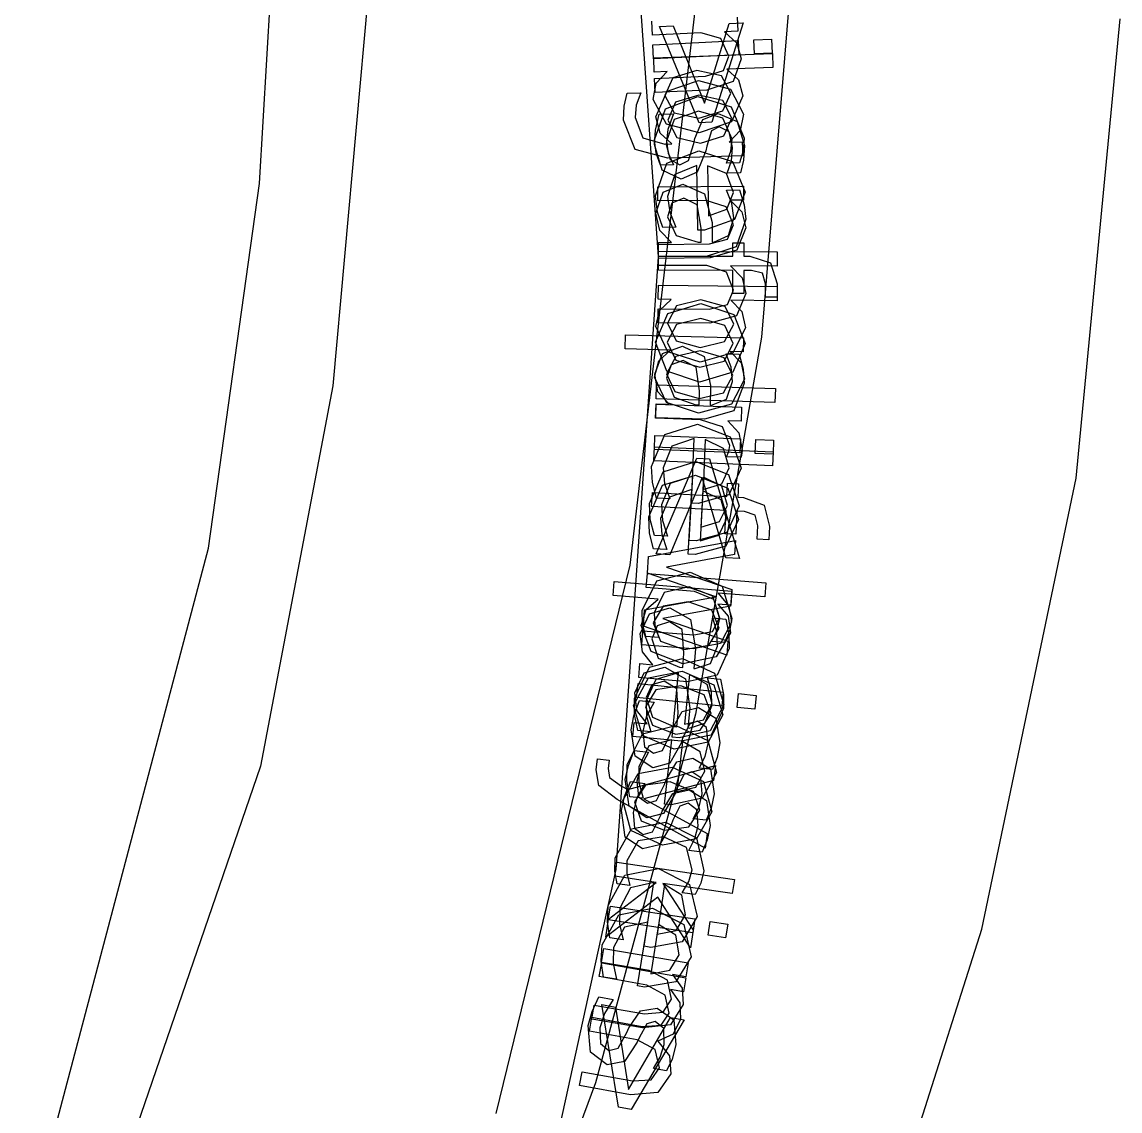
# Model space of a CAD drawing. Extents: x 0.6 to 75.4, y 0.2 to 29.1.
# Drawn here: x 39.17 to 44.77, y 8.74 to 14.28 of the extents above; entities that cross this region are included whole.
import ezdxf

# ---------------------------------------------------------------- set-up
doc = ezdxf.new("R2010")
doc.units = 0

msp = doc.modelspace()

# ---------------------------------------------------------------- linework, layer by layer
at = {"layer": '1mm wire'}
for p, q in [((42.453389, 13.841825), (42.618427, 13.904727)), ((42.618427, 13.904727), (42.787715, 13.851418)), ((42.396245, 13.683704), (42.453389, 13.841825)), ((42.620696, 13.829314), (42.497839, 13.787125)), ((42.745464, 13.794522), (42.620696, 13.829314)), ((42.787715, 13.851418), (42.853541, 13.692694)), ((42.497839, 13.787125), (42.457137, 13.677744)), ((42.79301, 13.687774), (42.745464, 13.794522)), ((42.405276, 13.615887), (42.396245, 13.683704)), ((42.457137, 13.677744), (42.467128, 13.616567)), ((42.786293, 13.626097), (42.79301, 13.687774)), ((42.853541, 13.692694), (42.848461, 13.627952)), ((42.428136, 13.554314), (42.405276, 13.615887)), ((42.467128, 13.616567), (42.494221, 13.55629)), ((42.763236, 13.564324), (42.786293, 13.626097)), ((42.848461, 13.627952), (42.83006, 13.566318)), ((42.494221, 13.55629), (42.428136, 13.554314)), ((42.8301, 13.5663), (42.763236, 13.564324)), ((42.83006, 13.566318), (42.8301, 13.5663)), ((42.440178, 13.417502), (42.540542, 13.457707)), ((42.540542, 13.457707), (42.651828, 13.409724)), ((42.763588, 13.427865), (42.829702, 13.428429)), ((42.791049, 13.360055), (42.763588, 13.427865)), ((42.829702, 13.428429), (42.852957, 13.352413)), ((42.403825, 13.310599), (42.440178, 13.417502)), ((42.545783, 13.386209), (42.485345, 13.360753)), ((42.613759, 13.353387), (42.545783, 13.386209)), ((42.651828, 13.409724), (42.690515, 13.263065)), ((42.485345, 13.360753), (42.463812, 13.292105)), ((42.6347, 13.2334), (42.613759, 13.353387)), ((42.800672, 13.287414), (42.791049, 13.360055)), ((42.852957, 13.352413), (42.861395, 13.280539)), ((42.423327, 13.221326), (42.403825, 13.310599)), ((42.463812, 13.292105), (42.50669, 13.197211)), ((42.690515, 13.263065), (42.691362, 13.162729)), ((42.774285, 13.196163), (42.800672, 13.287414)), ((42.861395, 13.280539), (42.813694, 13.138917)), ((42.48261, 13.160809), (42.423327, 13.221326)), ((42.635357, 13.162224), (42.6347, 13.2334)), ((42.4165, 13.160245), (42.48261, 13.160809)), ((42.417064, 13.08869), (42.4165, 13.160245)), ((42.50669, 13.197211), (42.619412, 13.162077)), ((42.619412, 13.162077), (42.635357, 13.162224)), ((42.691362, 13.162729), (42.698361, 13.162793)), ((42.698361, 13.162793), (42.774285, 13.196163)), ((42.813694, 13.138917), (42.665564, 13.090886)), ((42.665569, 13.090948), (42.417064, 13.08869)), ((42.665564, 13.090886), (42.665569, 13.090948)), ((42.415883, 12.87207), (42.41673, 12.944011)), ((42.41673, 12.944011), (43.021825, 12.936109)), ((43.021825, 12.936109), (43.020978, 12.864165)), ((42.481215, 12.871223), (42.415883, 12.87207)), ((42.42253, 12.815205), (42.481215, 12.871223)), ((42.63328, 12.869239), (42.508806, 12.838581)), ((42.756521, 12.835347), (42.63328, 12.869239)), ((42.402802, 12.733005), (42.42253, 12.815205)), ((42.508806, 12.838581), (42.462917, 12.749724)), ((42.800463, 12.745315), (42.756521, 12.835347)), ((42.785331, 12.867252), (42.842145, 12.809724)), ((43.020978, 12.864165), (42.785331, 12.867252)), ((42.842145, 12.809724), (42.860123, 12.727033)), ((42.464118, 12.603465), (42.402802, 12.733005)), ((42.462917, 12.749724), (42.506475, 12.660084)), ((42.75419, 12.65685), (42.800463, 12.745315)), ((42.860123, 12.727033), (42.795443, 12.599136)), ((42.506475, 12.660084), (42.6301, 12.6258)), ((42.6301, 12.6258), (42.75419, 12.65685)), ((42.62913, 12.551525), (42.464118, 12.603465)), ((42.795443, 12.599136), (42.62913, 12.551525)), ((42.6301, 12.6258), (42.6301, 12.6258)), ((42.405838, 12.364151), (42.407814, 12.43568)), ((42.407814, 12.43568), (43.0127, 12.4179)), ((43.010724, 12.346371), (42.405838, 12.364151)), ((43.0127, 12.4179), (43.010724, 12.346371)), ((42.449176, 12.182837), (42.615885, 12.235982)), ((42.615885, 12.235982), (42.782658, 12.170775)), ((42.381053, 12.02048), (42.449176, 12.182837)), ((42.599691, 12.161972), (42.485007, 12.122811)), ((42.584733, 11.833293), (42.599691, 12.161972)), ((42.655156, 12.15701), (42.643943, 11.90213)), ((42.748464, 12.111496), (42.655156, 12.15701)), ((42.782658, 12.170775), (42.838506, 12.012118)), ((42.485007, 12.122811), (42.441485, 12.013447)), ((42.777897, 12.013997), (42.748464, 12.111496)), ((42.385879, 11.938114), (42.381053, 12.02048)), ((42.441485, 12.013447), (42.447948, 11.933344)), ((42.739077, 11.930891), (42.777897, 12.013997)), ((42.838506, 12.012118), (42.775472, 11.876)), ((42.407158, 11.858115), (42.385879, 11.938114)), ((42.447948, 11.933344), (42.474759, 11.855039)), ((42.643943, 11.90213), (42.739077, 11.930891)), ((42.775472, 11.876), (42.619677, 11.831702)), ((42.474759, 11.855039), (42.407158, 11.858115)), ((42.6197, 11.8316), (42.584733, 11.833293)), ((42.619677, 11.831702), (42.6197, 11.8316)), ((42.355138, 11.403432), (42.360867, 11.475153)), ((42.360867, 11.475153), (42.964097, 11.427006)), ((42.964097, 11.427006), (42.958368, 11.355285)), ((42.600538, 11.383846), (42.355138, 11.403432)), ((42.698286, 11.342489), (42.600538, 11.383846)), ((42.958368, 11.355285), (42.721883, 11.374165)), ((42.721883, 11.374165), (42.775627, 11.309401)), ((42.727843, 11.248447), (42.698286, 11.342489)), ((42.775627, 11.309401), (42.788609, 11.227605)), ((42.691462, 11.178783), (42.727843, 11.248447)), ((42.788609, 11.227605), (42.733051, 11.118117)), ((42.331829, 11.111513), (42.33753, 11.182847)), ((42.33753, 11.182847), (42.597276, 11.162104)), ((42.597276, 11.162104), (42.691462, 11.178783)), ((42.5939, 11.0906), (42.331829, 11.111513)), ((42.593913, 11.0906), (42.5939, 11.0906)), ((42.733051, 11.118117), (42.593913, 11.0906)), ((42.365573, 10.942692), (42.538112, 10.978128)), ((42.538112, 10.978128), (42.699831, 10.908334)), ((42.290189, 10.802659), (42.365573, 10.942692)), ((42.404376, 10.882815), (42.350542, 10.796475)), ((42.530397, 10.903078), (42.404376, 10.882815)), ((42.649229, 10.85724), (42.530397, 10.903078)), ((42.6848, 10.7621), (42.649229, 10.85724)), ((42.699831, 10.908334), (42.745153, 10.755892)), ((42.335547, 10.650603), (42.290189, 10.802659)), ((42.350542, 10.796475), (42.386153, 10.701719)), ((42.630269, 10.676623), (42.6848, 10.762111)), ((42.745153, 10.755891), (42.669808, 10.616242)), ((42.6848, 10.762111), (42.6848, 10.7621)), ((42.745153, 10.755892), (42.745153, 10.755891)), ((42.386153, 10.701719), (42.504985, 10.65588)), ((42.497229, 10.58042), (42.335547, 10.650603)), ((42.504985, 10.65588), (42.630269, 10.676623)), ((42.669808, 10.616242), (42.497229, 10.58042)), ((42.313532, 10.457059), (42.486825, 10.488592)), ((42.486825, 10.488592), (42.64693, 10.415163)), ((42.235007, 10.318762), (42.313532, 10.457059)), ((42.47742, 10.413727), (42.350976, 10.396314)), ((42.595188, 10.365219), (42.47742, 10.413727)), ((42.64693, 10.415163), (42.688798, 10.261736)), ((42.350976, 10.396314), (42.295203, 10.31121)), ((42.6286, 10.2693), (42.595188, 10.365219)), ((42.276922, 10.165721), (42.235007, 10.318762)), ((42.295203, 10.31121), (42.328666, 10.215675)), ((42.572155, 10.185088), (42.628599, 10.269325)), ((42.688798, 10.261736), (42.610321, 10.123825)), ((42.628599, 10.269325), (42.6286, 10.2693)), ((42.688798, 10.261736), (42.688798, 10.261736)), ((42.328666, 10.215675), (42.446434, 10.167167)), ((42.446434, 10.167167), (42.572155, 10.185088)), ((42.436977, 10.091909), (42.276922, 10.165721)), ((42.610321, 10.123825), (42.436977, 10.091909)), ((42.194535, 9.933038), (42.20509, 10.004209)), ((42.20509, 10.004209), (42.8037, 9.91547)), ((42.404968, 9.901842), (42.194535, 9.933038)), ((42.8037, 9.91547), (42.793145, 9.844299)), ((42.162085, 9.714139), (42.404968, 9.901842)), ((42.793145, 9.844299), (42.4396, 9.896711)), ((42.4396, 9.896711), (42.594102, 9.65796)), ((42.412983, 9.825955), (42.148397, 9.62181)), ((42.580696, 9.567553), (42.412983, 9.825955)), ((42.148397, 9.62181), (42.162085, 9.714139)), ((42.594102, 9.65796), (42.580696, 9.567553)), ((42.214041, 8.756338), (42.128457, 9.279758)), ((42.128457, 9.279758), (42.198019, 9.266663)), ((42.198019, 9.266663), (42.263495, 8.846748)), ((42.263495, 8.846748), (42.4778, 9.21404)), ((42.547362, 9.200973), (42.277487, 8.7444)), ((42.4778, 9.21404), (42.547362, 9.200973)), ((42.277487, 8.7444), (42.214041, 8.756338))]:
    msp.add_line(p, q, dxfattribs=at)
at = {"layer": 'all text'}
for p, q in [((42.190375, 16.234904), (42.416324, 13.088508)), ((42.416324, 13.088508), (42.199307, 9.967966)), ((42.199307, 9.967966), (41.537538, 6.946262))]:
    msp.add_line(p, q, dxfattribs=at)
at = {"layer": 'clean edges'}
for p, q in [((42.39264, 14.101058), (42.997337, 14.124426)), ((42.395463, 14.029162), (42.39264, 14.101058)), ((42.997337, 14.124426), (43.00016, 14.052532)), ((43.00016, 14.052532), (42.764645, 14.043451)), ((42.764645, 14.043451), (42.824355, 13.988937)), ((42.460752, 14.031702), (42.395463, 14.029162)), ((42.405041, 13.972723), (42.460752, 14.031702)), ((42.489969, 14.000536), (42.448734, 13.909427)), ((42.612693, 14.037587), (42.489969, 14.000536)), ((42.737523, 14.010098), (42.612693, 14.037587)), ((42.786057, 13.92246), (42.737523, 14.010098)), ((42.824355, 13.988937), (42.846594, 13.907284)), ((42.389575, 13.889614), (42.405041, 13.972723)), ((42.457506, 13.763416), (42.389575, 13.889614)), ((42.448734, 13.909427), (42.496867, 13.822158)), ((42.744418, 13.831723), (42.786057, 13.92246)), ((42.846594, 13.907284), (42.788611, 13.776217)), ((42.496867, 13.822158), (42.6221, 13.794303)), ((42.6221, 13.7943), (42.744418, 13.831723)), ((42.624982, 13.720072), (42.457506, 13.763416)), ((42.6221, 13.794303), (42.6221, 13.7943)), ((42.788611, 13.776217), (42.624982, 13.720072)), ((42.460392, 13.564305), (42.623494, 13.62767)), ((42.623494, 13.62767), (42.793984, 13.57291)), ((42.402452, 13.39804), (42.460392, 13.564305)), ((42.611883, 13.552811), (42.499844, 13.506625)), ((42.617302, 13.223836), (42.611883, 13.552811)), ((42.76347, 13.511733), (42.66752, 13.551382)), ((42.66752, 13.551382), (42.672112, 13.296296)), ((42.793984, 13.57291), (42.859547, 13.418015)), ((42.499844, 13.506625), (42.46318, 13.394775)), ((42.798883, 13.41624), (42.76347, 13.511733)), ((42.412358, 13.316131), (42.402452, 13.39804)), ((42.46318, 13.394775), (42.47461, 13.315228)), ((42.765282, 13.330894), (42.798883, 13.41624)), ((42.859547, 13.418015), (42.805059, 13.278256)), ((42.438548, 13.237603), (42.412358, 13.316131)), ((42.47461, 13.315228), (42.506211, 13.238732)), ((42.672112, 13.296296), (42.765282, 13.330894)), ((42.805059, 13.278256), (42.652306, 13.224397)), ((42.506211, 13.238732), (42.438548, 13.237603)), ((42.6523, 13.2244), (42.617302, 13.223836)), ((42.652306, 13.224397), (42.6523, 13.2244)), ((42.79637, 13.091111), (42.796421, 13.159558)), ((42.796421, 13.159558), (42.852036, 13.159516)), ((42.852036, 13.159516), (42.851985, 13.091068)), ((42.41635, 13.019443), (42.416403, 13.091393)), ((42.416403, 13.091393), (42.79637, 13.091111)), ((42.851985, 13.091068), (42.882321, 13.091046)), ((42.882321, 13.091046), (42.988078, 13.057131)), ((42.988078, 13.057131), (43.021445, 12.949765)), ((42.796317, 13.019161), (42.41635, 13.019443)), ((42.796226, 12.901322), (42.796317, 13.019161)), ((42.851931, 13.019119), (42.851841, 12.90128)), ((42.890432, 13.019091), (42.851931, 13.019119)), ((42.946425, 13.004274), (42.890432, 13.019091)), ((42.961947, 12.950592), (42.946425, 13.004274)), ((42.961896, 12.882145), (42.961947, 12.950592)), ((43.021445, 12.949765), (43.0214, 12.8821)), ((42.851841, 12.90128), (42.796226, 12.901322)), ((43.0214, 12.8821), (42.961896, 12.882145)), ((42.464777, 12.799888), (42.633709, 12.849751)), ((42.633709, 12.849751), (42.800742, 12.793848)), ((42.401471, 12.653993), (42.464777, 12.799888)), ((42.632353, 12.774354), (42.508491, 12.743519)), ((42.754629, 12.738704), (42.632353, 12.774354)), ((42.800742, 12.793848), (42.858758, 12.645772)), ((42.508491, 12.743519), (42.462131, 12.652942)), ((42.7981, 12.6469), (42.754629, 12.738704)), ((42.459496, 12.506306), (42.401471, 12.653993)), ((42.462131, 12.652942), (42.50561, 12.561528)), ((42.750974, 12.557117), (42.798099, 12.6469)), ((42.858758, 12.645771), (42.795464, 12.500266)), ((42.798099, 12.6469), (42.7981, 12.6469)), ((42.858758, 12.645772), (42.858758, 12.645771)), ((42.50561, 12.561528), (42.627886, 12.525878)), ((42.627886, 12.525878), (42.750974, 12.557117)), ((42.626523, 12.450014), (42.459496, 12.506306)), ((42.795464, 12.500266), (42.626523, 12.450014)), ((42.402477, 12.266298), (42.405017, 12.3382)), ((42.405017, 12.3382), (42.840316, 12.322452)), ((42.840316, 12.322452), (42.837776, 12.25055)), ((42.631785, 12.258001), (42.402477, 12.266298)), ((42.74372, 12.221654), (42.631785, 12.258001)), ((42.837776, 12.25055), (42.770147, 12.25309)), ((42.770147, 12.25309), (42.826713, 12.192283)), ((42.779992, 12.126943), (42.74372, 12.221654)), ((42.826713, 12.192283), (42.842969, 12.103741)), ((42.7643, 12.0699), (42.775363, 12.095977)), ((42.775363, 12.095977), (42.779992, 12.126943)), ((42.841276, 12.087457), (42.837833, 12.06773)), ((42.842969, 12.103741), (42.841276, 12.087457)), ((42.440986, 11.993597), (42.608155, 12.045277)), ((42.608155, 12.045277), (42.77435, 11.978608)), ((42.837833, 12.06773), (42.7643, 12.0699)), ((42.371441, 11.831841), (42.440986, 11.993597)), ((42.77435, 11.978608), (42.828805, 11.819469)), ((42.476264, 11.933257), (42.431789, 11.82428)), ((42.591286, 11.971411), (42.476264, 11.933257)), ((42.57345, 11.642876), (42.591286, 11.971411)), ((42.646683, 11.966), (42.633236, 11.711216)), ((42.739591, 11.919671), (42.646683, 11.966)), ((42.768166, 11.821914), (42.739591, 11.919671)), ((42.375533, 11.749438), (42.371441, 11.831841)), ((42.431789, 11.82428), (42.437574, 11.74412)), ((42.728618, 11.739156), (42.768166, 11.821914)), ((42.828805, 11.819469), (42.76458, 11.683909)), ((42.396107, 11.669253), (42.375533, 11.749438)), ((42.437574, 11.74412), (42.46368, 11.665584)), ((42.633236, 11.711216), (42.728618, 11.739156)), ((42.46368, 11.665584), (42.396107, 11.669253)), ((42.6084, 11.6409), (42.57345, 11.642876)), ((42.608401, 11.640977), (42.6084, 11.6409)), ((42.76458, 11.683909), (42.608401, 11.640977)), ((42.324614, 11.166835), (42.371164, 11.269708)), ((42.371164, 11.269708), (42.474951, 11.299991)), ((42.474951, 11.299991), (42.581061, 11.241444)), ((42.714868, 11.178556), (42.694097, 11.248708)), ((42.694097, 11.248708), (42.759959, 11.242894)), ((42.410704, 11.208838), (42.382623, 11.1426)), ((42.473326, 11.228311), (42.410704, 11.208838)), ((42.5378, 11.189051), (42.473326, 11.228311)), ((42.581061, 11.241444), (42.605332, 11.091725)), ((42.759959, 11.242894), (42.775735, 11.164981)), ((42.335367, 11.076092), (42.324614, 11.166835)), ((42.382623, 11.1426), (42.416097, 11.043997)), ((42.547, 11.0676), (42.5378, 11.189051)), ((42.717408, 11.105325), (42.714868, 11.178556)), ((42.775735, 11.164981), (42.777146, 11.092628)), ((42.605332, 11.091725), (42.596527, 10.991773)), ((42.6823, 11.01706), (42.717408, 11.105325)), ((42.777146, 11.092628), (42.715938, 10.956301)), ((42.388504, 11.010112), (42.335367, 11.076092)), ((42.416097, 11.043997), (42.524882, 10.9981)), ((42.540771, 10.996688), (42.547, 11.0676)), ((42.316351, 10.944642), (42.322645, 11.015925)), ((42.322645, 11.015925), (42.388504, 11.010112)), ((42.524882, 10.9981), (42.540771, 10.996688)), ((42.596527, 10.991773), (42.603498, 10.991208)), ((42.603498, 10.991208), (42.6823, 11.01706)), ((42.563905, 10.922826), (42.316351, 10.944642)), ((42.715938, 10.956301), (42.563849, 10.922857)), ((42.563849, 10.922857), (42.563905, 10.922826)), ((42.292042, 10.750813), (42.320797, 10.827877)), ((42.320797, 10.827877), (42.394254, 10.819862)), ((42.394254, 10.819862), (42.354842, 10.745527)), ((42.27714, 10.678889), (42.292042, 10.750813)), ((42.354842, 10.745527), (42.336525, 10.670849)), ((42.485067, 10.680455), (42.538018, 10.771308)), ((42.538018, 10.771308), (42.62048, 10.792052)), ((42.62048, 10.792052), (42.710088, 10.738455)), ((42.574938, 10.708212), (42.539948, 10.634959)), ((42.616055, 10.722888), (42.574938, 10.708212)), ((42.661899, 10.691282), (42.616055, 10.722888)), ((42.669434, 10.609866), (42.661899, 10.691282)), ((42.710088, 10.738455), (42.729929, 10.611881)), ((42.298025, 10.543987), (42.27714, 10.678889)), ((42.336525, 10.670849), (42.345105, 10.591668)), ((42.437476, 10.574159), (42.476572, 10.656354)), ((42.476572, 10.656354), (42.485067, 10.680455)), ((42.539948, 10.634959), (42.531877, 10.611196)), ((42.345105, 10.591668), (42.390864, 10.559286)), ((42.390864, 10.559286), (42.437476, 10.574159)), ((42.531877, 10.611196), (42.47414, 10.508738)), ((42.654364, 10.543437), (42.669434, 10.609866)), ((42.729929, 10.611881), (42.716015, 10.538283)), ((42.388288, 10.485624), (42.298025, 10.543987)), ((42.62433, 10.483338), (42.654364, 10.543437)), ((42.716015, 10.538283), (42.691603, 10.476005)), ((42.47414, 10.508738), (42.388288, 10.485624)), ((42.6916, 10.476), (42.62433, 10.483338)), ((42.691603, 10.476005), (42.6916, 10.476)), ((42.244684, 10.338676), (42.274915, 10.415169)), ((42.274915, 10.415169), (42.348206, 10.405743)), ((42.348206, 10.405743), (42.307371, 10.332182)), ((42.436335, 10.264612), (42.491024, 10.354429)), ((42.491024, 10.354429), (42.573873, 10.373564)), ((42.573873, 10.373564), (42.662432, 10.318251)), ((42.2284, 10.26705), (42.244684, 10.338676)), ((42.307371, 10.332182), (42.287615, 10.25787)), ((42.568099, 10.304502), (42.526708, 10.290616)), ((42.613325, 10.272018), (42.568099, 10.304502)), ((42.662432, 10.318251), (42.679817, 10.191319)), ((42.246688, 10.13177), (42.2284, 10.26705)), ((42.287615, 10.25787), (42.294671, 10.17854)), ((42.38669, 10.159253), (42.427361, 10.24068)), ((42.427361, 10.24068), (42.436335, 10.264612)), ((42.526708, 10.290616), (42.490313, 10.218051)), ((42.619308, 10.190473), (42.613325, 10.272018)), ((42.48179, 10.194458), (42.422089, 10.093129)), ((42.490313, 10.218051), (42.48179, 10.194458)), ((42.602967, 10.124345), (42.619308, 10.190473)), ((42.679817, 10.191319), (42.664492, 10.118004)), ((42.335808, 10.07168), (42.246688, 10.13177)), ((42.294671, 10.17854), (42.339801, 10.145283)), ((42.339801, 10.145283), (42.38669, 10.159253)), ((42.422089, 10.093129), (42.335808, 10.07168)), ((42.571782, 10.064836), (42.602967, 10.124345)), ((42.664492, 10.118004), (42.638894, 10.056205)), ((42.6389, 10.0562), (42.571782, 10.064836)), ((42.638894, 10.056205), (42.6389, 10.0562)), ((42.245239, 9.937569), (42.416553, 9.973176)), ((42.416553, 9.973176), (42.575684, 9.891061)), ((42.160683, 9.783131), (42.245239, 9.937569)), ((42.274757, 9.874165), (42.220152, 9.769892)), ((42.392875, 9.901258), (42.274757, 9.874165)), ((42.343985, 9.575893), (42.392875, 9.901258)), ((42.447521, 9.890703), (42.41, 9.638346)), ((42.53562, 9.835777), (42.447521, 9.890703)), ((42.575684, 9.891061), (42.614814, 9.727477)), ((42.554811, 9.735755), (42.53562, 9.835777)), ((42.156957, 9.700708), (42.160683, 9.783131)), ((42.220152, 9.769892), (42.218177, 9.689549)), ((42.507601, 9.657114), (42.554811, 9.735755)), ((42.169827, 9.618937), (42.156957, 9.700708)), ((42.218177, 9.689549), (42.236747, 9.60889)), ((42.614814, 9.727477), (42.538033, 9.598614)), ((42.41, 9.638346), (42.507601, 9.657114)), ((42.236747, 9.60889), (42.169827, 9.618937)), ((42.3786, 9.5707), (42.343985, 9.575893)), ((42.538033, 9.598614), (42.37849, 9.570674)), ((42.37849, 9.570674), (42.3786, 9.5707)), ((42.115634, 9.421402), (42.128447, 9.4922)), ((42.128447, 9.4922), (42.55706, 9.414606)), ((42.357879, 9.377548), (42.115634, 9.421402)), ((42.55706, 9.414606), (42.544247, 9.343808)), ((42.450863, 9.32791), (42.357879, 9.377548)), ((42.544247, 9.343808), (42.47766, 9.355859)), ((42.47766, 9.355859), (42.525367, 9.287541)), ((42.472086, 9.235536), (42.450863, 9.32791)), ((42.525367, 9.287541), (42.529628, 9.204165)), ((42.430043, 9.173586), (42.472086, 9.235536)), ((42.065415, 9.143955), (42.078228, 9.214754)), ((42.078228, 9.214754), (42.33463, 9.168336)), ((42.529628, 9.204165), (42.491559, 9.12924)), ((42.30766, 9.100101), (42.065415, 9.143955)), ((42.33463, 9.168336), (42.430043, 9.173586)), ((42.491559, 9.12924), (42.413878, 9.09311)), ((42.401027, 9.050396), (42.30766, 9.100101)), ((42.413878, 9.09311), (42.4139, 9.09313)), ((42.4139, 9.09313), (42.472501, 9.017308)), ((42.421714, 8.957325), (42.401027, 9.050396)), ((42.472501, 9.017308), (42.479415, 8.926732)), ((42.37981, 8.896139), (42.421714, 8.957325)), ((42.01518, 8.866509), (42.027992, 8.937307)), ((42.027992, 8.937307), (42.284396, 8.89089)), ((42.284396, 8.89089), (42.37981, 8.896139)), ((42.479415, 8.926732), (42.413638, 8.831925)), ((42.273879, 8.819677), (42.01518, 8.866509)), ((42.413638, 8.831925), (42.273879, 8.819677))]:
    msp.add_line(p, q, dxfattribs=at)
at = {"layer": 'Layer 1'}
for p, q in [((40.384642, 13.460983), (40.496251, 15.350304)), ((43.10149, 14.620788), (42.941769, 12.678159)), ((40.93552, 14.408599), (40.757765, 12.430826)), ((42.272484, 11.517122), (42.608124, 14.369498)), ((44.544571, 11.960632), (44.768659, 14.301099)), ((40.125184, 11.604227), (40.384642, 13.460983)), ((42.941769, 12.678159), (42.606235, 10.758814)), ((40.757765, 12.430826), (40.389425, 10.493085)), ((44.065196, 9.663368), (44.544571, 11.960632)), ((39.174099, 8.009548), (40.125184, 11.604227)), ((41.589712, 8.723741), (42.272484, 11.517122)), ((42.606235, 10.758814), (42.096413, 8.879968)), ((40.389425, 10.493085), (39.329734, 7.408731)), ((43.460059, 7.764352), (44.065196, 9.663368)), ((42.096413, 8.879968), (41.41383, 7.058835))]:
    msp.add_line(p, q, dxfattribs=at)
at = {"layer": 'overlap outer'}
for p, q in [((42.651488, 13.870628), (42.777, 14.277)), ((42.847716, 14.28002), (42.688306, 13.774174)), ((42.777, 14.277), (42.847716, 14.28002)), ((42.421858, 14.261769), (42.492574, 14.264788)), ((42.623805, 13.771352), (42.421858, 14.261769)), ((42.492574, 14.264788), (42.651488, 13.870628)), ((42.688306, 13.774174), (42.623805, 13.771352)), ((42.40508, 11.574796), (42.61327, 12.062594)), ((42.61327, 12.062594), (42.677732, 12.05901)), ((42.677732, 12.05901), (42.830674, 11.551168)), ((42.639725, 11.963749), (42.475751, 11.570873)), ((42.76, 11.5551), (42.639725, 11.963749)), ((42.475751, 11.570873), (42.40508, 11.574796)), ((42.830674, 11.551168), (42.76, 11.5551)), ((42.185866, 11.362365), (42.191764, 11.434072)), ((42.191764, 11.434072), (42.790995, 11.38472)), ((42.4161, 11.3434), (42.185866, 11.362365)), ((42.790995, 11.38472), (42.785097, 11.313013)), ((42.353687, 11.291562), (42.416101, 11.343395)), ((42.441358, 11.308932), (42.38944, 11.223453)), ((42.416101, 11.343395), (42.4161, 11.3434)), ((42.56765, 11.330917), (42.441358, 11.308932)), ((42.688258, 11.288595), (42.56765, 11.330917)), ((42.785097, 11.313013), (42.719207, 11.318432)), ((42.719207, 11.318432), (42.771912, 11.257116)), ((42.328316, 11.210923), (42.353687, 11.291562)), ((42.725878, 11.195744), (42.688258, 11.288595)), ((42.771912, 11.257116), (42.784132, 11.173381)), ((42.380541, 11.077457), (42.328316, 11.210923)), ((42.38944, 11.223453), (42.426705, 11.131022)), ((42.673605, 11.110688), (42.725878, 11.195744)), ((42.784132, 11.173381), (42.710774, 11.050259)), ((42.541571, 11.014245), (42.380541, 11.077457)), ((42.426705, 11.131022), (42.547668, 11.08828)), ((42.547668, 11.08828), (42.547669, 11.08828)), ((42.547669, 11.08828), (42.673605, 11.110688)), ((42.710774, 11.050259), (42.541571, 11.014245)), ((42.305688, 10.842883), (42.312744, 10.914094)), ((42.312744, 10.914094), (42.7462, 10.8711)), ((42.7462, 10.8711), (42.739144, 10.79989)), ((42.81771, 10.7921), (42.824765, 10.863311)), ((42.824765, 10.863311), (42.914938, 10.854364)), ((42.914938, 10.854364), (42.907882, 10.783154)), ((42.739144, 10.79989), (42.305688, 10.842883)), ((42.907882, 10.783154), (42.81771, 10.7921)), ((42.336303, 10.65889), (42.506314, 10.700275)), ((42.506314, 10.700275), (42.668132, 10.623593)), ((42.257018, 10.501678), (42.336303, 10.65889)), ((42.367949, 10.596505), (42.316903, 10.490446)), ((42.485085, 10.627572), (42.367949, 10.596505)), ((42.44723, 10.300736), (42.485085, 10.627572)), ((42.54007, 10.618837), (42.511097, 10.36537)), ((42.629978, 10.566922), (42.54007, 10.618837)), ((42.668132, 10.623593), (42.712777, 10.461425)), ((42.652527, 10.467605), (42.629978, 10.566922)), ((42.256172, 10.419179), (42.257018, 10.501678)), ((42.316903, 10.490446), (42.31775, 10.410083)), ((42.608004, 10.387412), (42.652527, 10.467605)), ((42.271807, 10.337891), (42.256172, 10.419179)), ((42.31775, 10.410083), (42.339029, 10.330101)), ((42.712777, 10.461425), (42.640398, 10.330037)), ((42.511097, 10.36537), (42.608004, 10.387412)), ((42.339029, 10.330101), (42.271807, 10.337891)), ((42.482, 10.2967), (42.44723, 10.300736)), ((42.640398, 10.330037), (42.481891, 10.296715)), ((42.481891, 10.296715), (42.482, 10.2967)), ((42.278898, 10.173817), (42.452089, 10.208454)), ((42.452089, 10.208454), (42.610178, 10.12779)), ((42.196302, 10.027378), (42.278898, 10.173817)), ((42.441869, 10.133717), (42.313712, 10.112494)), ((42.559132, 10.078698), (42.441869, 10.133717)), ((42.610178, 10.12779), (42.648749, 9.960339)), ((42.313712, 10.112494), (42.255422, 10.011385)), ((42.5883, 9.965541), (42.559132, 10.078698)), ((42.194045, 9.958999), (42.196302, 10.027378)), ((42.20635, 9.894488), (42.194045, 9.958999)), ((42.255422, 10.011385), (42.25514, 9.949395)), ((42.571423, 9.905836), (42.5883, 9.965541)), ((42.648749, 9.960339), (42.633001, 9.897338)), ((42.25514, 9.949395), (42.271848, 9.885457)), ((42.538434, 9.848746), (42.571423, 9.905836)), ((42.271848, 9.885457), (42.20635, 9.894488)), ((42.6047, 9.83963), (42.538434, 9.848746)), ((42.633001, 9.897338), (42.604632, 9.83961)), ((42.604632, 9.83961), (42.6047, 9.83963)), ((42.129587, 9.583072), (42.215614, 9.736697)), ((42.215614, 9.736697), (42.387261, 9.770671)), ((42.387261, 9.770671), (42.545602, 9.68704)), ((42.362727, 9.69897), (42.244355, 9.673005)), ((42.310736, 9.374082), (42.362727, 9.69897)), ((42.417272, 9.687879), (42.377344, 9.435891)), ((42.504846, 9.632117), (42.417272, 9.687879)), ((42.545602, 9.68704), (42.583168, 9.523092)), ((42.244355, 9.673005), (42.18876, 9.569257)), ((42.523077, 9.531914), (42.504846, 9.632117)), ((42.125071, 9.500691), (42.129587, 9.583072)), ((42.18876, 9.569257), (42.18622, 9.488934)), ((42.475119, 9.453727), (42.523077, 9.531914)), ((42.583168, 9.523092), (42.505162, 9.394966)), ((42.137179, 9.418802), (42.125071, 9.500691)), ((42.18622, 9.488934), (42.204, 9.408106)), ((42.204, 9.408106), (42.137179, 9.418802)), ((42.377344, 9.435891), (42.475119, 9.453727)), ((42.3453, 9.36855), (42.310736, 9.374082)), ((42.345359, 9.36855), (42.3453, 9.36855)), ((42.505162, 9.394966), (42.345359, 9.36855)), ((42.079294, 9.243838), (42.113474, 9.318652)), ((42.113474, 9.318652), (42.186172, 9.305416)), ((42.186172, 9.305416), (42.141555, 9.234084)), ((42.059313, 9.173158), (42.079294, 9.243838)), ((42.141555, 9.234084), (42.117962, 9.160901)), ((42.266805, 9.159911), (42.326106, 9.246756)), ((42.326106, 9.246756), (42.409838, 9.261545)), ((42.409838, 9.261545), (42.495394, 9.201691)), ((42.358429, 9.181151), (42.318303, 9.110581)), ((42.400488, 9.192863), (42.358429, 9.181151)), ((42.443959, 9.158068), (42.400488, 9.192863)), ((42.495394, 9.201691), (42.506147, 9.074025)), ((42.070517, 9.03711), (42.059313, 9.173158)), ((42.117962, 9.160901), (42.120868, 9.081312)), ((42.211755, 9.057264), (42.256617, 9.136458)), ((42.256617, 9.136458), (42.266805, 9.159911)), ((42.445652, 9.076319), (42.443959, 9.158068)), ((42.120868, 9.081312), (42.164201, 9.045749)), ((42.308566, 9.087439), (42.243666, 8.989361)), ((42.318303, 9.110581), (42.308566, 9.087439)), ((42.425869, 9.011137), (42.445652, 9.076319)), ((42.506147, 9.074025), (42.48704, 9.001607)), ((42.156383, 8.972456), (42.070517, 9.03711)), ((42.164201, 9.045749), (42.211755, 9.057264)), ((42.391624, 8.953335), (42.425869, 9.011137)), ((42.243666, 8.989361), (42.156383, 8.972456)), ((42.4582, 8.9412), (42.391624, 8.953335)), ((42.48704, 9.001607), (42.458256, 8.941228)), ((42.458256, 8.941228), (42.4582, 8.9412))]:
    msp.add_line(p, q, dxfattribs=at)
at = {"layer": 'push pins halfway'}
for p, q in [((42.386529, 14.216768), (42.383142, 14.288638)), ((42.818244, 14.309099), (42.821631, 14.237229)), ((42.63244, 14.228339), (42.386529, 14.216768)), ((42.734627, 14.199665), (42.63244, 14.228339)), ((42.821631, 14.237229), (42.754036, 14.234039)), ((42.754036, 14.234039), (42.815529, 14.176585)), ((42.775829, 14.110107), (42.734627, 14.199665)), ((42.815529, 14.176585), (42.838728, 14.097083)), ((42.748538, 14.036405), (42.775829, 14.110107)), ((42.838728, 14.097083), (42.797447, 13.981454)), ((42.396929, 13.99572), (42.657214, 14.007968)), ((42.400287, 13.924239), (42.396929, 13.99572)), ((42.657214, 14.007968), (42.748538, 14.036405)), ((42.6629, 13.9366), (42.400287, 13.924239)), ((42.797447, 13.981454), (42.662898, 13.936578)), ((42.662898, 13.936578), (42.6629, 13.9366)), ((42.642848, 13.78724), (42.721763, 13.818905)), ((42.721763, 13.818905), (42.817781, 13.777881)), ((42.401893, 13.733739), (42.419983, 13.813975)), ((42.419983, 13.813975), (42.493852, 13.81595)), ((42.493852, 13.81595), (42.464825, 13.736979)), ((42.602632, 13.690076), (42.642848, 13.78724)), ((42.817781, 13.777881), (42.854498, 13.655137)), ((42.396841, 13.660466), (42.401893, 13.733739)), ((42.464825, 13.736979), (42.456754, 13.660511)), ((42.687978, 13.729666), (42.663171, 13.652365)), ((42.726738, 13.74976), (42.687978, 13.729666)), ((42.776426, 13.724614), (42.726738, 13.74976)), ((42.794884, 13.64496), (42.776426, 13.724614)), ((42.43572, 13.529611), (42.396841, 13.660466)), ((42.456754, 13.660511), (42.475917, 13.58321)), ((42.569809, 13.578328), (42.597467, 13.665043)), ((42.597467, 13.665043), (42.602632, 13.690076)), ((42.663171, 13.652365), (42.658373, 13.627727)), ((42.854498, 13.655137), (42.850659, 13.580337)), ((42.658373, 13.627727), (42.614981, 13.51842)), ((42.788901, 13.577108), (42.794884, 13.64496)), ((42.475917, 13.58321), (42.525624, 13.557302)), ((42.525624, 13.557302), (42.569809, 13.578328)), ((42.767254, 13.513507), (42.788901, 13.577108)), ((42.850659, 13.580337), (42.834883, 13.515336)), ((42.53303, 13.483953), (42.43572, 13.529611)), ((42.614981, 13.51842), (42.53303, 13.483953)), ((42.8349, 13.5152), (42.767254, 13.513507)), ((42.834883, 13.515336), (42.8349, 13.5152)), ((42.416556, 13.044435), (42.416838, 13.116382)), ((42.416838, 13.116382), (43.021976, 13.113164)), ((43.021976, 13.113164), (43.021694, 13.041218)), ((42.662735, 13.043024), (42.416556, 13.044435)), ((42.763285, 13.009044), (42.662735, 13.043024)), ((43.021694, 13.041218), (42.784461, 13.042346)), ((42.784461, 13.042346), (42.842864, 12.981756)), ((42.799745, 12.917455), (42.763285, 13.009044)), ((42.842864, 12.981756), (42.861885, 12.901148)), ((42.768636, 12.845282), (42.799745, 12.917455)), ((42.861885, 12.901148), (42.814613, 12.787836)), ((42.415099, 12.751511), (42.415381, 12.823071)), ((42.415381, 12.823071), (42.675948, 12.82166)), ((42.675948, 12.82166), (42.768636, 12.845282)), ((42.814613, 12.787836), (42.677902, 12.750058)), ((42.678, 12.7501), (42.415099, 12.751511)), ((42.677902, 12.750058), (42.678, 12.7501)), ((42.398027, 12.490593), (42.438294, 12.596082)), ((42.438294, 12.596082), (42.540066, 12.632564)), ((42.540066, 12.632564), (42.649512, 12.58052)), ((42.786833, 12.525757), (42.761885, 12.594532)), ((42.761885, 12.594532), (42.827973, 12.592839)), ((42.827973, 12.592839), (42.848405, 12.516018)), ((42.481432, 12.53758), (42.457386, 12.46977)), ((42.542767, 12.560778), (42.481432, 12.53758)), ((42.60949, 12.525478), (42.542767, 12.560778)), ((42.649512, 12.58052), (42.682772, 12.432537)), ((42.414226, 12.40066), (42.398027, 12.490593)), ((42.626, 12.4048), (42.60949, 12.525478)), ((42.793776, 12.452811), (42.786833, 12.525757)), ((42.848405, 12.516018), (42.854191, 12.443882)), ((42.457386, 12.46977), (42.496739, 12.373363)), ((42.682772, 12.432537), (42.67995, 12.332235)), ((42.764049, 12.362591), (42.793776, 12.452811)), ((42.854191, 12.443882), (42.801308, 12.304114)), ((42.471244, 12.338004), (42.414226, 12.40066)), ((42.496739, 12.373363), (42.608093, 12.334103)), ((42.624039, 12.333539), (42.626, 12.4048)), ((42.403177, 12.268165), (42.405153, 12.339697)), ((42.405153, 12.339697), (42.471244, 12.338004)), ((42.608093, 12.334103), (42.624039, 12.333539)), ((42.67995, 12.332235), (42.686949, 12.33204)), ((42.686949, 12.33204), (42.764049, 12.362591)), ((42.651598, 12.261307), (42.403177, 12.268165)), ((42.801308, 12.304114), (42.65151, 12.261563)), ((42.65151, 12.261563), (42.651598, 12.261307)), ((42.393697, 12.049398), (42.39683, 12.120891)), ((42.39683, 12.120891), (43.0014, 12.0945)), ((43.0014, 12.0945), (42.998267, 12.02301)), ((42.998267, 12.02301), (42.393697, 12.049398)), ((42.76522, 11.867262), (42.768974, 11.935605)), ((42.768974, 11.935605), (42.824507, 11.932557)), ((42.824507, 11.932557), (42.820753, 11.864212)), ((42.381872, 11.816248), (42.385823, 11.88809)), ((42.385823, 11.88809), (42.76522, 11.867262)), ((42.820753, 11.864212), (42.851044, 11.862518)), ((42.851044, 11.862518), (42.954814, 11.822934)), ((42.761269, 11.79542), (42.381872, 11.816248)), ((42.954814, 11.822934), (42.982331, 11.713923)), ((42.754806, 11.677756), (42.761269, 11.79542)), ((42.816799, 11.792372), (42.810336, 11.674708)), ((42.855244, 11.790396), (42.816799, 11.792372)), ((42.910353, 11.77256), (42.855244, 11.790396)), ((42.92294, 11.718119), (42.910353, 11.77256)), ((42.919187, 11.649774), (42.92294, 11.718119)), ((42.982331, 11.713923), (42.9786, 11.6465)), ((42.366931, 11.561644), (42.8099, 11.6423)), ((42.810336, 11.674708), (42.754806, 11.677756)), ((42.8099, 11.6423), (42.804481, 11.570946)), ((42.9786, 11.6465), (42.919187, 11.649774)), ((42.360553, 11.477494), (42.366931, 11.561644)), ((42.804481, 11.570946), (42.458776, 11.50748)), ((42.709427, 11.356624), (42.360553, 11.477494)), ((42.458776, 11.50748), (42.790971, 11.392946)), ((42.790971, 11.392946), (42.784593, 11.308796)), ((42.346334, 11.290189), (42.709427, 11.356624)), ((42.784593, 11.308796), (42.438888, 11.24533)), ((42.339955, 11.206036), (42.346334, 11.290189)), ((42.438888, 11.24533), (42.77108, 11.130795)), ((42.765661, 11.059441), (42.339955, 11.206036)), ((42.77108, 11.130795), (42.765661, 11.059441)), ((42.296898, 10.867603), (42.344864, 10.969821)), ((42.344864, 10.969821), (42.44906, 10.998667)), ((42.44906, 10.998667), (42.554349, 10.938658)), ((42.446441, 10.927013), (42.383557, 10.908415)), ((42.510365, 10.886867), (42.446441, 10.927013)), ((42.554349, 10.938658), (42.57656, 10.788617)), ((42.687412, 10.87373), (42.667628, 10.944164)), ((42.667628, 10.944164), (42.733402, 10.937447)), ((42.733402, 10.937447), (42.748106, 10.859325)), ((42.306381, 10.776719), (42.296898, 10.867603)), ((42.383557, 10.908415), (42.35455, 10.842572)), ((42.5179, 10.7653), (42.510365, 10.886867)), ((42.688823, 10.80047), (42.687412, 10.87373)), ((42.748106, 10.859325), (42.748671, 10.786957)), ((42.35455, 10.842572), (42.386655, 10.743515)), ((42.652495, 10.712702), (42.688823, 10.80047)), ((42.3586, 10.71001), (42.306381, 10.776719)), ((42.386655, 10.743515), (42.494797, 10.696116)), ((42.510658, 10.694423), (42.5179, 10.7653)), ((42.57656, 10.788617), (42.566372, 10.688798)), ((42.748671, 10.786957), (42.68558, 10.651488)), ((42.285572, 10.645537), (42.292825, 10.716727)), ((42.292825, 10.716727), (42.3586, 10.71001)), ((42.494797, 10.696116), (42.510658, 10.694423)), ((42.566372, 10.688798), (42.573343, 10.687951)), ((42.573343, 10.687951), (42.652495, 10.712702)), ((42.532801, 10.620306), (42.285572, 10.645537)), ((42.68558, 10.651488), (42.533045, 10.620153)), ((42.533045, 10.620153), (42.532801, 10.620306)), ((42.098855, 10.47486), (42.105911, 10.531589)), ((42.105911, 10.531589), (42.165341, 10.524195)), ((42.165341, 10.524195), (42.160148, 10.482516)), ((42.112882, 10.395513), (42.098855, 10.47486)), ((42.160148, 10.482516), (42.168361, 10.435244)), ((42.260329, 10.374414), (42.707405, 10.496246)), ((42.707405, 10.496246), (42.698035, 10.420989)), ((42.168361, 10.435244), (42.229499, 10.391178)), ((42.698035, 10.420989), (42.343132, 10.328042)), ((42.2063, 10.3243), (42.112882, 10.395513)), ((42.229499, 10.391178), (42.260329, 10.374414)), ((42.655004, 10.075585), (42.2063, 10.3243)), ((42.343132, 10.328042), (42.664374, 10.15084)), ((42.664374, 10.15084), (42.655004, 10.075585)), ((42.161105, 9.710359), (42.171942, 9.781092)), ((42.171942, 9.781092), (42.6025, 9.71514)), ((42.591663, 9.644407), (42.161105, 9.710359)), ((42.6025, 9.71514), (42.591663, 9.644407)), ((42.6697, 9.632438), (42.680537, 9.703174)), ((42.680537, 9.703174), (42.770109, 9.689458)), ((42.770109, 9.689458), (42.759272, 9.618722)), ((42.759272, 9.618722), (42.6697, 9.632438)), ((42.126662, 9.494116), (42.138769, 9.565039)), ((42.138769, 9.565039), (42.568136, 9.491712)), ((42.369331, 9.452675), (42.126662, 9.494116)), ((42.568136, 9.491712), (42.556029, 9.420789)), ((42.462989, 9.402747), (42.369331, 9.452675)), ((42.484015, 9.306438), (42.462989, 9.402747)), ((42.556029, 9.420789), (42.489326, 9.432191)), ((42.489326, 9.432191), (42.537064, 9.362883)), ((42.537064, 9.362883), (42.54268, 9.280254)), ((42.441552, 9.240305), (42.484015, 9.306438)), ((42.07735, 9.205448), (42.089401, 9.275987)), ((42.089401, 9.275987), (42.346254, 9.232121)), ((42.346254, 9.232121), (42.441552, 9.240305)), ((42.54268, 9.280254), (42.47756, 9.176168)), ((42.3365, 9.16119), (42.07735, 9.205448)), ((42.47756, 9.176168), (42.336517, 9.161182)), ((42.336517, 9.161182), (42.3365, 9.16119))]:
    msp.add_line(p, q, dxfattribs=at)
at = {"layer": 'to align'}
for p, q in [((42.388724, 14.168159), (42.8238, 14.1891)), ((42.392167, 14.096681), (42.388724, 14.168159)), ((42.8238, 14.1891), (42.827243, 14.117622)), ((42.902659, 14.19291), (42.99317, 14.197256)), ((42.906102, 14.121434), (42.902659, 14.19291)), ((42.99317, 14.197256), (42.996613, 14.125781)), ((42.827243, 14.117622), (42.392167, 14.096681)), ((42.996613, 14.125781), (42.906102, 14.121434)), ((42.403988, 13.800275), (42.460896, 13.931277)), ((42.460896, 13.931277), (42.621037, 13.985419)), ((42.621037, 13.985419), (42.784695, 13.941615)), ((42.784695, 13.941615), (42.849843, 13.814511)), ((42.242309, 13.855779), (42.257352, 13.921241)), ((42.257352, 13.921241), (42.326933, 13.923498)), ((42.326933, 13.923498), (42.30365, 13.860495)), ((42.504324, 13.875815), (42.464432, 13.784654)), ((42.623419, 13.911521), (42.504324, 13.875815)), ((42.744938, 13.883497), (42.623419, 13.911521)), ((42.790562, 13.795071), (42.744938, 13.883497)), ((42.238753, 13.784456), (42.242309, 13.855779)), ((42.30365, 13.860495), (42.297469, 13.797653)), ((42.298, 13.634986), (42.238753, 13.784456)), ((42.297469, 13.797653), (42.337759, 13.693491)), ((42.425691, 13.718089), (42.403988, 13.800275)), ((42.464432, 13.784654), (42.510056, 13.696228)), ((42.75067, 13.70391), (42.790562, 13.795071)), ((42.849843, 13.814511), (42.833446, 13.731106)), ((42.485034, 13.663172), (42.425691, 13.718089)), ((42.833446, 13.731106), (42.777726, 13.672517)), ((42.337759, 13.693491), (42.44966, 13.662043)), ((42.44966, 13.662043), (42.485034, 13.663172)), ((42.510056, 13.696228), (42.6312, 13.667797)), ((42.6312, 13.6678), (42.75067, 13.70391)), ((42.6312, 13.667797), (42.6312, 13.6678)), ((42.777726, 13.672517), (42.843809, 13.674492)), ((42.843809, 13.674492), (42.846067, 13.602969)), ((42.464779, 13.590892), (42.298, 13.634986)), ((42.846067, 13.602969), (42.464779, 13.590892)), ((42.413904, 13.44459), (42.849466, 13.448682)), ((42.414468, 13.372643), (42.413904, 13.44459)), ((42.849466, 13.448682), (42.85003, 13.376735)), ((42.660639, 13.374901), (42.414468, 13.372643)), ((42.761674, 13.3424), (42.660639, 13.374901)), ((42.85003, 13.376735), (42.782362, 13.376171)), ((42.782362, 13.376171), (42.841651, 13.316444)), ((42.799478, 13.251355), (42.761674, 13.3424)), ((42.841651, 13.316444), (42.861858, 13.236124)), ((42.769432, 13.178734), (42.799478, 13.251355)), ((42.861858, 13.236124), (42.816257, 13.122129)), ((42.416543, 13.151217), (42.677104, 13.153757)), ((42.417107, 13.07966), (42.416543, 13.151217)), ((42.677104, 13.153757), (42.769432, 13.178734)), ((42.816257, 13.122129), (42.680116, 13.08235)), ((42.68, 13.0822), (42.417107, 13.07966)), ((42.680116, 13.08235), (42.68, 13.0822)), ((42.246655, 12.618701), (42.248348, 12.690628)), ((42.248348, 12.690628), (42.849424, 12.675811)), ((42.849424, 12.675811), (42.847731, 12.603884)), ((42.4776, 12.613), (42.246655, 12.618701)), ((42.418263, 12.557736), (42.477594, 12.613071)), ((42.477594, 12.613071), (42.4776, 12.613)), ((42.629619, 12.609254), (42.504798, 12.580042)), ((42.752459, 12.573937), (42.629619, 12.609254)), ((42.847731, 12.603884), (42.781635, 12.605578)), ((42.781635, 12.605578), (42.83778, 12.547397)), ((42.397576, 12.47577), (42.418263, 12.557736)), ((42.504798, 12.580042), (42.457882, 12.49172)), ((42.795357, 12.483403), (42.752459, 12.573937)), ((42.83778, 12.547397), (42.854798, 12.464503)), ((42.457882, 12.49172), (42.500401, 12.401584)), ((42.748062, 12.39548), (42.795357, 12.483403)), ((42.45739, 12.345527), (42.397576, 12.47577)), ((42.854798, 12.464503), (42.788642, 12.337365)), ((42.500401, 12.401584), (42.623619, 12.365869)), ((42.623619, 12.365869), (42.748062, 12.39548)), ((42.623619, 12.365869), (42.623619, 12.365869)), ((42.62179, 12.291679), (42.45739, 12.345527)), ((42.788642, 12.337365), (42.62179, 12.291679)), ((42.39625, 12.106967), (42.399185, 12.178468)), ((42.399185, 12.178468), (42.8344, 12.1606)), ((42.8344, 12.1606), (42.831465, 12.089102)), ((42.910346, 12.085882), (42.913282, 12.157383)), ((42.913282, 12.157383), (43.003824, 12.153657)), ((43.003824, 12.153657), (43.000889, 12.082156)), ((42.831465, 12.089102), (42.39625, 12.106967)), ((43.000889, 12.082156), (42.910346, 12.085882)), ((42.437577, 11.924983), (42.604895, 11.976178)), ((42.604895, 11.976178), (42.770895, 11.909026)), ((42.367561, 11.763431), (42.437577, 11.924983)), ((42.472719, 11.864539), (42.427925, 11.755692)), ((42.587851, 11.90236), (42.472719, 11.864539)), ((42.569055, 11.573876), (42.587851, 11.90236)), ((42.643249, 11.896884), (42.629061, 11.642145)), ((42.736021, 11.850284), (42.643249, 11.896884)), ((42.770895, 11.909026), (42.824887, 11.749726)), ((42.764313, 11.752446), (42.736021, 11.850284)), ((42.371427, 11.681016), (42.367561, 11.763431)), ((42.427925, 11.755692), (42.433457, 11.675516)), ((42.724523, 11.669803), (42.764313, 11.752446)), ((42.824887, 11.749726), (42.760267, 11.614355)), ((42.391775, 11.600772), (42.371427, 11.681016)), ((42.433457, 11.675516), (42.459336, 11.596905)), ((42.629061, 11.642145), (42.724523, 11.669803)), ((42.459336, 11.596905), (42.391775, 11.600772)), ((42.760267, 11.614355), (42.603964, 11.571878)), ((42.604, 11.5719), (42.569055, 11.573876)), ((42.603964, 11.571878), (42.604, 11.5719)), ((42.408413, 11.437444), (42.579279, 11.482163)), ((42.579279, 11.482163), (42.741822, 11.41089)), ((42.334535, 11.286416), (42.408413, 11.437444)), ((42.446707, 11.378272), (42.394437, 11.273923)), ((42.573402, 11.406951), (42.446707, 11.378272)), ((42.693685, 11.358891), (42.573402, 11.406951)), ((42.729426, 11.247636), (42.693685, 11.358891)), ((42.741822, 11.41089), (42.790129, 11.245985)), ((42.336229, 11.218017), (42.334535, 11.286416)), ((42.394437, 11.273923), (42.397767, 11.212023)), ((42.716105, 11.187046), (42.729426, 11.247636)), ((42.790129, 11.245985), (42.778107, 11.182172)), ((42.352287, 11.154339), (42.336229, 11.218017)), ((42.397767, 11.212023), (42.4182, 11.149175)), ((42.4182, 11.149175), (42.352287, 11.154339)), ((42.686514, 11.128121), (42.716105, 11.187046)), ((42.778107, 11.182172), (42.753158, 11.122883)), ((42.7532, 11.1229), (42.686514, 11.128121)), ((42.753158, 11.122883), (42.7532, 11.1229)), ((42.370946, 10.997426), (42.540285, 11.041475)), ((42.540285, 11.041475), (42.703288, 10.967338)), ((42.29414, 10.838992), (42.370946, 10.997426)), ((42.519889, 10.96846), (42.403255, 10.935559)), ((42.487171, 10.641071), (42.519889, 10.96846)), ((42.703288, 10.967338), (42.75047, 10.805893)), ((42.403255, 10.935559), (42.353883, 10.828713)), ((42.575021, 10.960612), (42.550025, 10.706716)), ((42.665733, 10.910114), (42.575021, 10.960612)), ((42.689835, 10.811164), (42.665733, 10.910114)), ((42.294422, 10.756487), (42.29414, 10.838992)), ((42.353883, 10.828713), (42.356141, 10.748376)), ((42.646573, 10.730282), (42.689835, 10.811164)), ((42.75047, 10.805893), (42.680163, 10.673384)), ((42.311327, 10.675452), (42.294422, 10.756487)), ((42.356141, 10.748376), (42.378662, 10.668735)), ((42.550025, 10.706716), (42.646573, 10.730282)), ((42.378662, 10.668735), (42.311327, 10.675452)), ((42.522, 10.6376), (42.487171, 10.641071)), ((42.522201, 10.637581), (42.522, 10.6376)), ((42.680163, 10.673384), (42.522201, 10.637581)), ((42.263929, 10.497321), (42.293594, 10.574038)), ((42.293594, 10.574038), (42.366949, 10.565148)), ((42.366949, 10.565148), (42.326661, 10.491285)), ((42.510142, 10.514901), (42.592845, 10.534656)), ((42.592845, 10.534656), (42.681812, 10.480004)), ((42.248181, 10.425578), (42.263929, 10.497321)), ((42.326661, 10.491285), (42.30747, 10.416826)), ((42.456119, 10.42468), (42.510142, 10.514901)), ((42.587581, 10.465557), (42.546295, 10.451361)), ((42.633047, 10.433412), (42.587581, 10.465557)), ((42.681812, 10.480004), (42.700157, 10.353204)), ((42.267457, 10.290439), (42.248181, 10.425578)), ((42.30747, 10.416826), (42.315119, 10.33755)), ((42.447342, 10.400663), (42.456119, 10.42468)), ((42.546295, 10.451361), (42.510442, 10.378528)), ((42.639623, 10.351912), (42.633047, 10.433412)), ((42.407278, 10.31894), (42.447342, 10.400663)), ((42.502088, 10.35485), (42.44314, 10.253081)), ((42.510442, 10.378528), (42.502088, 10.35485)), ((42.623762, 10.285669), (42.639623, 10.351912)), ((42.700157, 10.353204), (42.685397, 10.279776)), ((42.315119, 10.33755), (42.360491, 10.304631)), ((42.360491, 10.304631), (42.407278, 10.31894)), ((42.357023, 10.231011), (42.267457, 10.290439)), ((42.44314, 10.253081), (42.357023, 10.231011)), ((42.59302, 10.225928), (42.623762, 10.285669)), ((42.685397, 10.279776), (42.660251, 10.217791)), ((42.6602, 10.2178), (42.59302, 10.225928)), ((42.660251, 10.217791), (42.6602, 10.2178))]:
    msp.add_line(p, q, dxfattribs=at)

doc.saveas('drawing.dxf')
